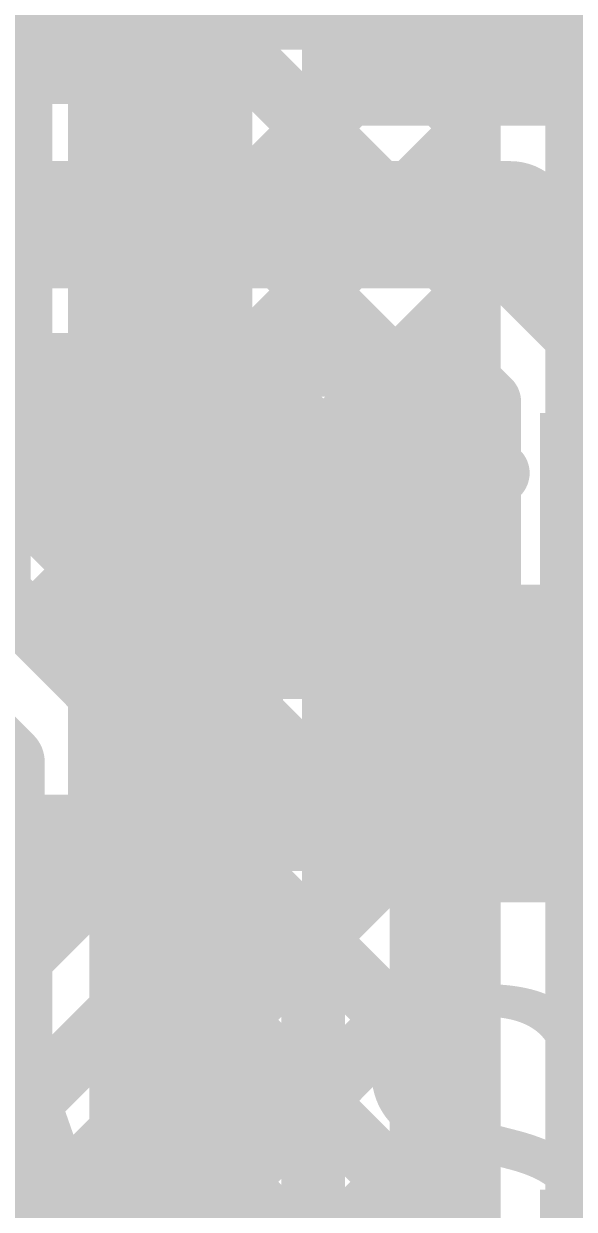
# Model space of a CAD drawing. Header units: millimetres. Extents: x -0.33 to 3.26, y -0.12 to 2.83.
# Drawn here: x 2.086 to 2.1725, y 1.6584 to 1.8446 of the extents above; entities that cross this region are included whole.
import ezdxf

# ---------------------------------------------------------------- set-up
doc = ezdxf.new("R2010")
doc.units = ezdxf.units.MM
doc.header["$MEASUREMENT"] = 0
for name, color, linetype in [('BottomLayer', 5, 'Continuous'), ('BottomOverlay', 54, 'Continuous'), ('BottomPaste', 16, 'Continuous'), ('BottomSolder', 6, 'Continuous'), ('TopLayer', 1, 'Continuous'), ('TopOverlay', 2, 'Continuous')]:
    doc.layers.add(name, color=color, linetype=linetype)
doc.styles.add('Agency FB', font='', dxfattribs={"height": 0.2})
doc.styles.get('Agency FB').set_extended_font_data('Agency FB')

# ---------------------------------------------------------------- blocks, each defined once
blk = doc.blocks.new('SOT23_3_B_180')
at = {"layer": 'BottomLayer'}
for points in [[(-0.02166, 0.02657), (-0.05316, 0.02657), (-0.05316, 0.05807), (-0.02166, 0.05807)], [(0.05314, 0.02657), (0.02165, 0.02657), (0.02165, 0.05807), (0.05314, 0.05807)], [(0.01574, -0.05807), (-0.01575, -0.05807), (-0.01575, -0.02657), (0.01574, -0.02657)]]:
    blk.add_hatch(color=5, dxfattribs=at).paths.add_polyline_path(points)
at = {"layer": 'BottomPaste'}
for points in [[(-0.02166, 0.02657), (-0.05316, 0.02657), (-0.05316, 0.05807), (-0.02166, 0.05807)], [(0.05314, 0.02657), (0.02165, 0.02657), (0.02165, 0.05807), (0.05314, 0.05807)], [(0.01574, -0.05807), (-0.01575, -0.05807), (-0.01575, -0.02657), (0.01574, -0.02657)]]:
    blk.add_hatch(color=16, dxfattribs=at).paths.add_polyline_path(points)
at = {"layer": 'BottomSolder'}
for points in [[(-0.01766, 0.02257), (-0.05716, 0.02257), (-0.05716, 0.06207), (-0.01766, 0.06207)], [(0.05714, 0.02257), (0.01765, 0.02257), (0.01765, 0.06207), (0.05714, 0.06207)], [(0.01974, -0.06207), (-0.01975, -0.06207), (-0.01975, -0.02257), (0.01974, -0.02257)]]:
    blk.add_hatch(color=6, dxfattribs=at).paths.add_polyline_path(points)
at = {"layer": 'BottomOverlay'}
for points, const_width in [([(-0.06409, 0.068, 1), (-0.07393, 0.068, 1)], 0.00984), ([(-0.07639, 0.068, 1), (-0.07147, 0.068, 1)], 0.00492), ([(-0.06655, 0.068, 1), (-0.06162, 0.068, 1)], 0.00492), ([(-0.01351, 0.032, 1), (-0.00851, 0.032, 1)], 0.005), ([(0.00849, 0.032, 1), (0.01349, 0.032, 1)], 0.005), ([(-0.06651, 0.03, 1), (-0.06151, 0.03, 1)], 0.005), ([(0.06149, 0.03, 1), (0.06649, 0.03, 1)], 0.005), ([(0.02649, -0.031, 1), (0.03149, -0.031, 1)], 0.005), ([(0.06149, -0.031, 1), (0.06649, -0.031, 1)], 0.005), ([(0.06149, -0.031, 1), (0.06649, -0.031, 1)], 0.005), ([(-0.06651, -0.032, 1), (-0.06151, -0.032, 1)], 0.005), ([(-0.06651, -0.032, 1), (-0.06151, -0.032, 1)], 0.005), ([(-0.03151, -0.032, 1), (-0.02651, -0.032, 1)], 0.005)]:
    blk.add_lwpolyline(points, format="xyb", close=True, dxfattribs=dict(at, const_width=const_width))
at = {"layer": 'BottomOverlay', "const_width": 0.01}
for points in [[(0.01099, 0.032), (-0.01101, 0.032)], [(-0.06401, 0.03), (-0.06401, -0.032)], [(0.06399, 0.03), (0.06399, -0.031)], [(0.06399, -0.031), (0.02899, -0.031)], [(-0.02901, -0.032), (-0.06401, -0.032)]]:
    blk.add_lwpolyline(points, dxfattribs=at)
blk = doc.blocks.new('SOT23_3_B_182')
at = {"layer": 'BottomLayer'}
for points in [[(-0.02166, 0.02657), (-0.05316, 0.02657), (-0.05316, 0.05807), (-0.02166, 0.05807)], [(0.05314, 0.02657), (0.02165, 0.02657), (0.02165, 0.05807), (0.05314, 0.05807)], [(0.01574, -0.05807), (-0.01575, -0.05807), (-0.01575, -0.02657), (0.01574, -0.02657)]]:
    blk.add_hatch(color=5, dxfattribs=at).paths.add_polyline_path(points)
at = {"layer": 'BottomPaste'}
for points in [[(-0.02166, 0.02657), (-0.05316, 0.02657), (-0.05316, 0.05807), (-0.02166, 0.05807)], [(0.05314, 0.02657), (0.02165, 0.02657), (0.02165, 0.05807), (0.05314, 0.05807)], [(0.01574, -0.05807), (-0.01575, -0.05807), (-0.01575, -0.02657), (0.01574, -0.02657)]]:
    blk.add_hatch(color=16, dxfattribs=at).paths.add_polyline_path(points)
at = {"layer": 'BottomSolder'}
for points in [[(-0.01766, 0.02257), (-0.05716, 0.02257), (-0.05716, 0.06207), (-0.01766, 0.06207)], [(0.05714, 0.02257), (0.01765, 0.02257), (0.01765, 0.06207), (0.05714, 0.06207)], [(0.01974, -0.06207), (-0.01975, -0.06207), (-0.01975, -0.02257), (0.01974, -0.02257)]]:
    blk.add_hatch(color=6, dxfattribs=at).paths.add_polyline_path(points)
at = {"layer": 'BottomOverlay'}
for points, const_width in [([(-0.06409, 0.068, 1), (-0.07393, 0.068, 1)], 0.00984), ([(-0.07639, 0.068, 1), (-0.07147, 0.068, 1)], 0.00492), ([(-0.06655, 0.068, 1), (-0.06162, 0.068, 1)], 0.00492), ([(-0.01351, 0.032, 1), (-0.00851, 0.032, 1)], 0.005), ([(0.00849, 0.032, 1), (0.01349, 0.032, 1)], 0.005), ([(-0.06651, 0.03, 1), (-0.06151, 0.03, 1)], 0.005), ([(0.06149, 0.03, 1), (0.06649, 0.03, 1)], 0.005), ([(0.02649, -0.031, 1), (0.03149, -0.031, 1)], 0.005), ([(0.06149, -0.031, 1), (0.06649, -0.031, 1)], 0.005), ([(0.06149, -0.031, 1), (0.06649, -0.031, 1)], 0.005), ([(-0.06651, -0.032, 1), (-0.06151, -0.032, 1)], 0.005), ([(-0.06651, -0.032, 1), (-0.06151, -0.032, 1)], 0.005), ([(-0.03151, -0.032, 1), (-0.02651, -0.032, 1)], 0.005)]:
    blk.add_lwpolyline(points, format="xyb", close=True, dxfattribs=dict(at, const_width=const_width))
at = {"layer": 'BottomOverlay', "const_width": 0.01}
for points in [[(0.01099, 0.032), (-0.01101, 0.032)], [(-0.06401, 0.03), (-0.06401, -0.032)], [(0.06399, 0.03), (0.06399, -0.031)], [(0.06399, -0.031), (0.02899, -0.031)], [(-0.02901, -0.032), (-0.06401, -0.032)]]:
    blk.add_lwpolyline(points, dxfattribs=at)

msp = doc.modelspace()

# ---------------------------------------------------------------- hatches: boundary and pattern name
at = {"layer": 'BottomLayer'}
msp.add_hatch(color=5, dxfattribs=at).paths.add_polyline_path([(2.13945, 1.832), (2.21745, 1.832), (2.21745, 1.905), (2.13945, 1.905)])

# ---------------------------------------------------------------- linework, layer by layer
for points, const_width in [([(2.05645, 1.8505), (2.17095, 1.8505)], 0.02), ([(2.05645, 1.813), (2.16245, 1.813)], 0.02), ([(2.16245, 1.813), (2.18686, 1.78859)], 0.02), ([(2.05645, 1.791), (2.15334, 1.791)], 0.01), ([(2.06412, 1.791), (2.12171, 1.73341)], 0.01), ([(2.07162, 1.7625), (2.10012, 1.791)], 0.01), ([(2.08736, 1.74995), (2.12841, 1.791)], 0.01), ([(2.09241, 1.791), (2.12934, 1.75407)], 0.01), ([(2.12069, 1.791), (2.15762, 1.75407)], 0.01), ([(2.14898, 1.791), (2.15911, 1.78086)], 0.01), ([(2.15334, 1.791), (2.15911, 1.78522)], 0.01), ([(2.10025, 1.73455), (2.15502, 1.78932)], 0.01), ([(2.15911, 1.75407), (2.15911, 1.78522)], 0.01), ([(2.05755, 1.7765), (2.09923, 1.7765)], 0.025), ([(2.09923, 1.7765), (2.11206, 1.76367)], 0.025), ([(2.11206, 1.64167), (2.11206, 1.76367)], 0.025), ([(2.14805, 1.75407), (2.15911, 1.76513)], 0.01), ([(2.03305, 1.7625), (2.08205, 1.7625)], 0.01), ([(2.08205, 1.75519), (2.08205, 1.7625)], 0.01), ([(2.08311, 1.7542), (2.09597, 1.74135)], 0.01), ([(2.12171, 1.75407), (2.15911, 1.75407)], 0.01), ([(2.12171, 1.69857), (2.12171, 1.75407)], 0.01), ([(2.07036, 1.7415), (2.08326, 1.7286)], 0.012), ([(2.08326, 1.6126), (2.08326, 1.7286)], 0.012), ([(2.10126, 1.6235), (2.10126, 1.7286)], 0.01), ([(2.10126, 1.70728), (2.12171, 1.72773)], 0.01), ([(2.14946, 1.61659), (2.14946, 1.72632)], 0.012), ([(2.10126, 1.72557), (2.12171, 1.70513)], 0.01), ([(2.12171, 1.70513), (2.12826, 1.69857)], 0.01), ([(2.10126, 1.679), (2.12171, 1.69945)], 0.01), ([(2.10126, 1.69729), (2.13146, 1.66709)], 0.01), ([(2.12171, 1.69857), (2.13146, 1.69857)], 0.01), ([(2.12826, 1.69857), (2.13146, 1.69538)], 0.01), ([(2.13146, 1.62405), (2.13146, 1.69857)], 0.01), ([(2.10126, 1.65071), (2.13146, 1.68091)], 0.01), ([(2.10126, 1.669), (2.13146, 1.63881)], 0.01)]:
    msp.add_lwpolyline(points, dxfattribs=dict(at, const_width=const_width))
for points, const_width in [([(2.16595, 1.8505, 1), (2.17595, 1.8505, 1)], 0.01), ([(2.15745, 1.813, 1), (2.16745, 1.813, 1)], 0.01), ([(2.15745, 1.813, 1), (2.16745, 1.813, 1)], 0.01), ([(2.08991, 1.791, 1), (2.09491, 1.791, 1)], 0.005), ([(2.09762, 1.791, 1), (2.10262, 1.791, 1)], 0.005), ([(2.11819, 1.791, 1), (2.12319, 1.791, 1)], 0.005), ([(2.12591, 1.791, 1), (2.13091, 1.791, 1)], 0.005), ([(2.14648, 1.791, 1), (2.15148, 1.791, 1)], 0.005), ([(2.15084, 1.791, 1), (2.15584, 1.791, 1)], 0.005), ([(2.15084, 1.791, 1), (2.15584, 1.791, 1)], 0.005), ([(2.15252, 1.78932, 1), (2.15752, 1.78932, 1)], 0.005), ([(2.15661, 1.78522, 1), (2.16161, 1.78522, 1)], 0.005), ([(2.15661, 1.78522, 1), (2.16161, 1.78522, 1)], 0.005), ([(2.09298, 1.7765, 1), (2.10548, 1.7765, 1)], 0.0125), ([(2.09298, 1.7765, 1), (2.10548, 1.7765, 1)], 0.0125), ([(2.15661, 1.78086, 1), (2.16161, 1.78086, 1)], 0.005), ([(2.10581, 1.76367, 1), (2.11831, 1.76367, 1)], 0.0125), ([(2.10581, 1.76367, 1), (2.11831, 1.76367, 1)], 0.0125), ([(2.15661, 1.76513, 1), (2.16161, 1.76513, 1)], 0.005), ([(2.07955, 1.7625, 1), (2.08455, 1.7625, 1)], 0.005), ([(2.07955, 1.7625, 1), (2.08455, 1.7625, 1)], 0.005), ([(2.07955, 1.75519, 1), (2.08455, 1.75519, 1)], 0.005), ([(2.08061, 1.7542, 1), (2.08561, 1.7542, 1)], 0.005), ([(2.11921, 1.75407, 1), (2.12421, 1.75407, 1)], 0.005), ([(2.11921, 1.75407, 1), (2.12421, 1.75407, 1)], 0.005), ([(2.12684, 1.75407, 1), (2.13184, 1.75407, 1)], 0.005), ([(2.14555, 1.75407, 1), (2.15055, 1.75407, 1)], 0.005), ([(2.15512, 1.75407, 1), (2.16012, 1.75407, 1)], 0.005), ([(2.15661, 1.75407, 1), (2.16161, 1.75407, 1)], 0.005), ([(2.15661, 1.75407, 1), (2.16161, 1.75407, 1)], 0.005), ([(2.08486, 1.74995, 1), (2.08986, 1.74995, 1)], 0.005), ([(2.09347, 1.74135, 1), (2.09847, 1.74135, 1)], 0.005), ([(2.09347, 1.74135, 1), (2.09847, 1.74135, 1)], 0.005), ([(2.09349, 1.74132, 1), (2.09849, 1.74132, 1)], 0.005), ([(2.09775, 1.73455, 1), (2.10275, 1.73455, 1)], 0.005), ([(2.11921, 1.73341, 1), (2.12421, 1.73341, 1)], 0.005), ([(2.08026, 1.7286, 1), (2.08626, 1.7286, 1)], 0.006), ([(2.08026, 1.7286, 1), (2.08626, 1.7286, 1)], 0.006), ([(2.09876, 1.7286, 1), (2.10376, 1.7286, 1)], 0.005), ([(2.09876, 1.7286, 1), (2.10376, 1.7286, 1)], 0.005), ([(2.09876, 1.7286, 1), (2.10376, 1.7286, 1)], 0.005), ([(2.11921, 1.72773, 1), (2.12421, 1.72773, 1)], 0.005), ([(2.14646, 1.72632, 1), (2.15246, 1.72632, 1)], 0.006), ([(2.09876, 1.72557, 1), (2.10376, 1.72557, 1)], 0.005), ([(2.09876, 1.70728, 1), (2.10376, 1.70728, 1)], 0.005), ([(2.11921, 1.70513, 1), (2.12421, 1.70513, 1)], 0.005), ([(2.11921, 1.70513, 1), (2.12421, 1.70513, 1)], 0.005), ([(2.11921, 1.69945, 1), (2.12421, 1.69945, 1)], 0.005), ([(2.09876, 1.69729, 1), (2.10376, 1.69729, 1)], 0.005), ([(2.11921, 1.69857, 1), (2.12421, 1.69857, 1)], 0.005), ([(2.11921, 1.69857, 1), (2.12421, 1.69857, 1)], 0.005), ([(2.12576, 1.69857, 1), (2.13076, 1.69857, 1)], 0.005), ([(2.12576, 1.69857, 1), (2.13076, 1.69857, 1)], 0.005), ([(2.12896, 1.69857, 1), (2.13396, 1.69857, 1)], 0.005), ([(2.12896, 1.69857, 1), (2.13396, 1.69857, 1)], 0.005), ([(2.12896, 1.69538, 1), (2.13396, 1.69538, 1)], 0.005), ([(2.12896, 1.68091, 1), (2.13396, 1.68091, 1)], 0.005), ([(2.09876, 1.679, 1), (2.10376, 1.679, 1)], 0.005), ([(2.09876, 1.669, 1), (2.10376, 1.669, 1)], 0.005), ([(2.12896, 1.66709, 1), (2.13396, 1.66709, 1)], 0.005)]:
    msp.add_lwpolyline(points, format="xyb", close=True, dxfattribs=dict(at, const_width=const_width))
at = {"layer": 'BottomLayer', "const_width": 0.01}
for points in [[(2.09597, 1.74135, -0.199396), (2.10126, 1.7286)], [(2.09599, 1.74132, -0.198912), (2.10126, 1.7286)]]:
    msp.add_lwpolyline(points, format="xyb", dxfattribs=at)
at = {"layer": 'TopLayer'}
for points, const_width in [([(2.09889, 1.71266), (2.09889, 2.221)], 0.012), ([(2.11689, 1.71266), (2.11689, 2.18815)], 0.01), ([(2.17391, 1.583), (2.17391, 2.0215)], 0.012), ([(2.15591, 1.583), (2.15591, 2.00591)], 0.01), ([(2.11689, 1.83888), (2.15591, 1.8779)], 0.01), ([(2.11689, 1.86834), (2.15591, 1.82931)], 0.01), ([(2.11689, 1.81342), (2.15591, 1.85244)], 0.01), ([(2.11689, 1.84288), (2.15591, 1.80386)], 0.01), ([(2.11689, 1.78796), (2.15591, 1.82699)], 0.01), ([(2.11689, 1.81742), (2.15591, 1.7784)], 0.01), ([(2.11689, 1.76251), (2.15591, 1.80153)], 0.01), ([(2.11689, 1.79197), (2.15591, 1.75295)], 0.01), ([(2.11689, 1.73705), (2.15591, 1.77607)], 0.01), ([(2.11689, 1.76651), (2.15591, 1.72749)], 0.01), ([(2.11686, 1.71156), (2.15591, 1.75062)], 0.01), ([(2.11689, 1.74106), (2.15591, 1.70203)], 0.01), ([(2.00673, 1.57598), (2.15591, 1.72516)], 0.01), ([(2.11689, 1.7156), (2.15591, 1.67658)], 0.01), ([(2.05755, 1.67132), (2.09889, 1.71266)], 0.012), ([(2.01946, 1.56326), (2.15591, 1.69971)], 0.01), ([(2.0813, 1.66961), (2.11159, 1.69991)], 0.01), ([(2.10936, 1.69768), (2.15591, 1.65112)], 0.01), ([(2.09663, 1.68495), (2.15591, 1.62567)], 0.01), ([(2.03219, 1.55053), (2.15591, 1.67425)], 0.01), ([(2.0839, 1.67222), (2.15591, 1.60021)], 0.01)]:
    msp.add_lwpolyline(points, dxfattribs=dict(at, const_width=const_width))
for points, const_width in [([(2.11439, 1.84288, 1), (2.11939, 1.84288, 1)], 0.005), ([(2.11439, 1.83888, 1), (2.11939, 1.83888, 1)], 0.005), ([(2.15341, 1.82931, 1), (2.15841, 1.82931, 1)], 0.005), ([(2.15341, 1.82699, 1), (2.15841, 1.82699, 1)], 0.005), ([(2.11439, 1.81742, 1), (2.11939, 1.81742, 1)], 0.005), ([(2.11439, 1.81342, 1), (2.11939, 1.81342, 1)], 0.005), ([(2.15341, 1.80386, 1), (2.15841, 1.80386, 1)], 0.005), ([(2.15341, 1.80153, 1), (2.15841, 1.80153, 1)], 0.005), ([(2.11439, 1.79197, 1), (2.11939, 1.79197, 1)], 0.005), ([(2.11439, 1.78796, 1), (2.11939, 1.78796, 1)], 0.005), ([(2.15341, 1.7784, 1), (2.15841, 1.7784, 1)], 0.005), ([(2.15341, 1.77607, 1), (2.15841, 1.77607, 1)], 0.005), ([(2.11439, 1.76651, 1), (2.11939, 1.76651, 1)], 0.005), ([(2.11439, 1.76251, 1), (2.11939, 1.76251, 1)], 0.005), ([(2.15341, 1.75295, 1), (2.15841, 1.75295, 1)], 0.005), ([(2.15341, 1.75062, 1), (2.15841, 1.75062, 1)], 0.005), ([(2.11439, 1.74106, 1), (2.11939, 1.74106, 1)], 0.005), ([(2.11439, 1.73705, 1), (2.11939, 1.73705, 1)], 0.005), ([(2.15341, 1.72749, 1), (2.15841, 1.72749, 1)], 0.005), ([(2.15341, 1.72516, 1), (2.15841, 1.72516, 1)], 0.005), ([(2.11439, 1.7156, 1), (2.11939, 1.7156, 1)], 0.005), ([(2.09589, 1.71266, 1), (2.10189, 1.71266, 1)], 0.006), ([(2.09589, 1.71266, 1), (2.10189, 1.71266, 1)], 0.006), ([(2.11439, 1.71266, 1), (2.11939, 1.71266, 1)], 0.005), ([(2.11439, 1.71266, 1), (2.11939, 1.71266, 1)], 0.005), ([(2.11439, 1.71266, 1), (2.11939, 1.71266, 1)], 0.005), ([(2.11436, 1.71156, 1), (2.11936, 1.71156, 1)], 0.005), ([(2.15341, 1.70203, 1), (2.15841, 1.70203, 1)], 0.005), ([(2.10909, 1.69991, 1), (2.11409, 1.69991, 1)], 0.005), ([(2.10909, 1.69991, 1), (2.11409, 1.69991, 1)], 0.005), ([(2.10912, 1.69993, 1), (2.11412, 1.69993, 1)], 0.005), ([(2.15341, 1.69971, 1), (2.15841, 1.69971, 1)], 0.005), ([(2.10686, 1.69768, 1), (2.11186, 1.69768, 1)], 0.005), ([(2.09413, 1.68495, 1), (2.09913, 1.68495, 1)], 0.005), ([(2.15341, 1.67658, 1), (2.15841, 1.67658, 1)], 0.005), ([(2.15341, 1.67425, 1), (2.15841, 1.67425, 1)], 0.005), ([(2.0814, 1.67222, 1), (2.0864, 1.67222, 1)], 0.005), ([(2.0788, 1.66961, 1), (2.0838, 1.66961, 1)], 0.005), ([(2.0788, 1.66961, 1), (2.0838, 1.66961, 1)], 0.005)]:
    msp.add_lwpolyline(points, format="xyb", close=True, dxfattribs=dict(at, const_width=const_width))
at = {"layer": 'TopLayer', "const_width": 0.01}
for points in [[(2.11689, 1.71266, -0.199396), (2.11159, 1.69991)], [(2.11689, 1.71266, -0.198912), (2.11162, 1.69993)], [(2.0813, 1.66961, -2.1888), (2.05584, 1.69507)]]:
    msp.add_lwpolyline(points, format="xyb", dxfattribs=at)
at = {"layer": 'TopOverlay', "const_width": 0.003}
for points in [[(2.102, 1.839), (2.12, 1.839)], [(2.102, 1.836), (2.12, 1.836)], [(2.102, 1.833), (2.12, 1.833)], [(2.102, 1.83), (2.12, 1.83)], [(2.102, 1.827), (2.12, 1.827)], [(2.102, 1.824), (2.12, 1.824)], [(2.102, 1.821), (2.12, 1.821)], [(2.102, 1.818), (2.12, 1.818)], [(2.102, 1.815), (2.12, 1.815)], [(2.102, 1.812), (2.12, 1.812)], [(2.102, 1.809), (2.12, 1.809)], [(2.102, 1.806), (2.12, 1.806)], [(2.102, 1.803), (2.12, 1.803)], [(2.102, 1.8), (2.12, 1.8)], [(2.102, 1.797), (2.12, 1.797)], [(2.102, 1.794), (2.12, 1.794)], [(2.102, 1.791), (2.12, 1.791)], [(2.102, 1.788), (2.12, 1.788)], [(2.102, 1.785), (2.12, 1.785)], [(2.102, 1.782), (2.12, 1.782)], [(2.102, 1.779), (2.12, 1.779)], [(2.102, 1.776), (2.12, 1.776)], [(2.102, 1.773), (2.12, 1.773)], [(2.102, 1.77), (2.12, 1.77)], [(2.102, 1.767), (2.12, 1.767)], [(2.102, 1.764), (2.12, 1.764)], [(2.102, 1.761), (2.12, 1.761)], [(2.102, 1.758), (2.12, 1.758)], [(2.102, 1.755), (2.192, 1.755)], [(2.102, 1.752), (2.192, 1.752)], [(2.105, 1.749), (2.192, 1.749)], [(2.105, 1.746), (2.189, 1.746)], [(2.105, 1.743), (2.189, 1.743)], [(2.111, 1.74), (2.183, 1.74)], [(1.895, 1.722), (2.537, 1.722)], [(1.889, 1.719), (2.537, 1.719)], [(1.886, 1.716), (2.537, 1.716)], [(1.88, 1.713), (2.537, 1.713)]]:
    msp.add_lwpolyline(points, dxfattribs=at)
at = {"layer": 'TopOverlay', "const_width": 0.0015}
for points in [[(2.10125, 1.839, 1), (2.10275, 1.839, 1)], [(2.11925, 1.839, 1), (2.12075, 1.839, 1)], [(2.10125, 1.836, 1), (2.10275, 1.836, 1)], [(2.11925, 1.836, 1), (2.12075, 1.836, 1)], [(2.10125, 1.833, 1), (2.10275, 1.833, 1)], [(2.11925, 1.833, 1), (2.12075, 1.833, 1)], [(2.10125, 1.83, 1), (2.10275, 1.83, 1)], [(2.11925, 1.83, 1), (2.12075, 1.83, 1)], [(2.10125, 1.827, 1), (2.10275, 1.827, 1)], [(2.11925, 1.827, 1), (2.12075, 1.827, 1)], [(2.10125, 1.824, 1), (2.10275, 1.824, 1)], [(2.11925, 1.824, 1), (2.12075, 1.824, 1)], [(2.10125, 1.821, 1), (2.10275, 1.821, 1)], [(2.11925, 1.821, 1), (2.12075, 1.821, 1)], [(2.10125, 1.818, 1), (2.10275, 1.818, 1)], [(2.11925, 1.818, 1), (2.12075, 1.818, 1)], [(2.10125, 1.815, 1), (2.10275, 1.815, 1)], [(2.11925, 1.815, 1), (2.12075, 1.815, 1)], [(2.10125, 1.812, 1), (2.10275, 1.812, 1)], [(2.11925, 1.812, 1), (2.12075, 1.812, 1)], [(2.10125, 1.809, 1), (2.10275, 1.809, 1)], [(2.11925, 1.809, 1), (2.12075, 1.809, 1)], [(2.10125, 1.806, 1), (2.10275, 1.806, 1)], [(2.11925, 1.806, 1), (2.12075, 1.806, 1)], [(2.10125, 1.803, 1), (2.10275, 1.803, 1)], [(2.11925, 1.803, 1), (2.12075, 1.803, 1)], [(2.10125, 1.8, 1), (2.10275, 1.8, 1)], [(2.11925, 1.8, 1), (2.12075, 1.8, 1)], [(2.10125, 1.797, 1), (2.10275, 1.797, 1)], [(2.11925, 1.797, 1), (2.12075, 1.797, 1)], [(2.10125, 1.794, 1), (2.10275, 1.794, 1)], [(2.11925, 1.794, 1), (2.12075, 1.794, 1)], [(2.10125, 1.791, 1), (2.10275, 1.791, 1)], [(2.11925, 1.791, 1), (2.12075, 1.791, 1)], [(2.10125, 1.788, 1), (2.10275, 1.788, 1)], [(2.11925, 1.788, 1), (2.12075, 1.788, 1)], [(2.10125, 1.785, 1), (2.10275, 1.785, 1)], [(2.11925, 1.785, 1), (2.12075, 1.785, 1)], [(2.10125, 1.782, 1), (2.10275, 1.782, 1)], [(2.11925, 1.782, 1), (2.12075, 1.782, 1)], [(2.10125, 1.779, 1), (2.10275, 1.779, 1)], [(2.11925, 1.779, 1), (2.12075, 1.779, 1)], [(2.10125, 1.776, 1), (2.10275, 1.776, 1)], [(2.11925, 1.776, 1), (2.12075, 1.776, 1)], [(2.10125, 1.773, 1), (2.10275, 1.773, 1)], [(2.11925, 1.773, 1), (2.12075, 1.773, 1)], [(2.10125, 1.77, 1), (2.10275, 1.77, 1)], [(2.11925, 1.77, 1), (2.12075, 1.77, 1)], [(2.10125, 1.767, 1), (2.10275, 1.767, 1)], [(2.11925, 1.767, 1), (2.12075, 1.767, 1)], [(2.10125, 1.764, 1), (2.10275, 1.764, 1)], [(2.11925, 1.764, 1), (2.12075, 1.764, 1)], [(2.10125, 1.761, 1), (2.10275, 1.761, 1)], [(2.11925, 1.761, 1), (2.12075, 1.761, 1)], [(2.10125, 1.758, 1), (2.10275, 1.758, 1)], [(2.11925, 1.758, 1), (2.12075, 1.758, 1)], [(2.10125, 1.755, 1), (2.10275, 1.755, 1)], [(2.10125, 1.752, 1), (2.10275, 1.752, 1)], [(2.10425, 1.749, 1), (2.10575, 1.749, 1)], [(2.10425, 1.746, 1), (2.10575, 1.746, 1)], [(2.10425, 1.743, 1), (2.10575, 1.743, 1)], [(2.11025, 1.74, 1), (2.11175, 1.74, 1)]]:
    msp.add_lwpolyline(points, format="xyb", close=True, dxfattribs=at)

# ---------------------------------------------------------------- block references
at = {"rotation": 180}
for name, p in [('SOT23_3_B_182', (2.14945, 1.806)), ('SOT23_3_B_180', (2.14945, 1.684))]:
    msp.add_blockref(name, p, dxfattribs=at)

# ---------------------------------------------------------------- texts
at = {"layer": 'TopOverlay', "style": 'Agency FB'}
msp.add_text('Manufacturing Security Solutions for the Self Storage Industry', height=0.05, rotation=360, dxfattribs=at).set_placement((1.433, 1.643))

doc.saveas('drawing.dxf')
